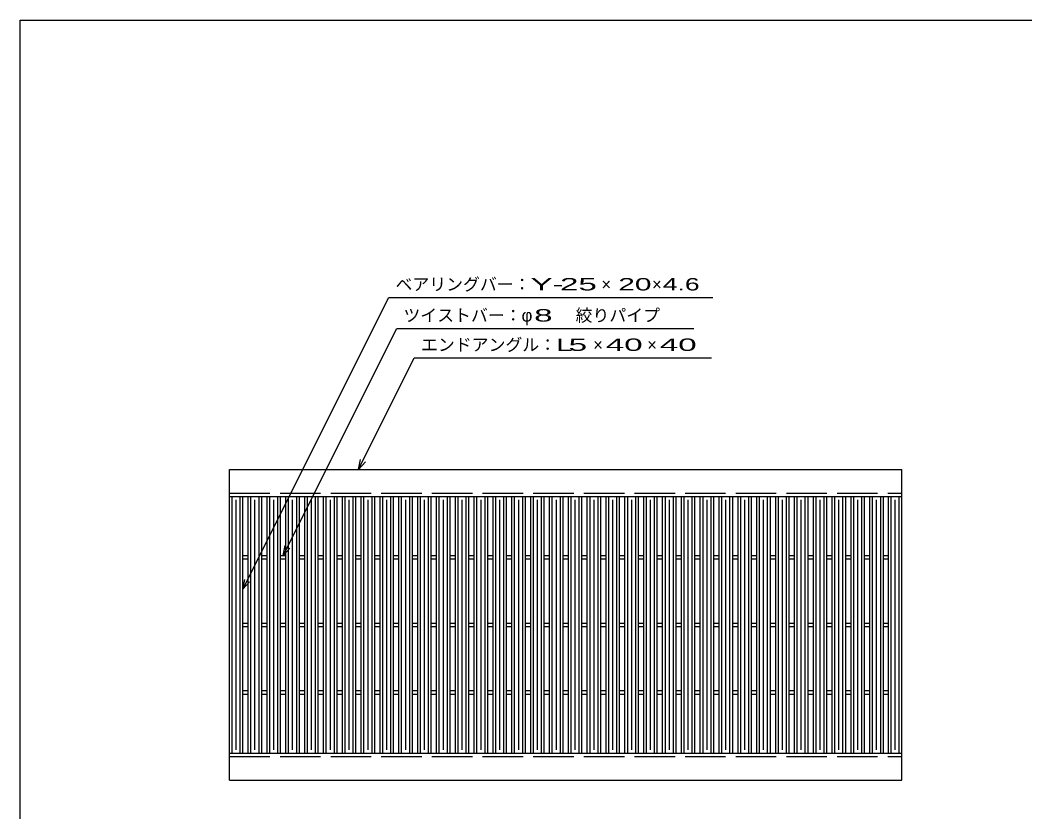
# Model space of a CAD drawing. Units: millimetres, scale not verified. Extents: x -1820 to 1724, y -1285 to 1059.
# Drawn here: x -1736 to -248, y -113 to 1059 of the extents above; entities that cross this region are included whole.
import ezdxf
from ezdxf.enums import TextEntityAlignment as Align

# ---------------------------------------------------------------- set-up
doc = ezdxf.new("R2010")
doc.units = ezdxf.units.MM
doc.header["$LTSCALE"] = 10
doc.linetypes.add('DASHED', pattern=[7.5, 6, -1.5])
for name, color, linetype, lineweight in [('0_2', 150, 'Continuous', 25), ('16', 3, 'Continuous', 25), ('22', 2, 'Continuous', 25)]:
    doc.layers.add(name, color=color, linetype=linetype, lineweight=lineweight)
doc.styles.add('ベクトル', font='')
doc.styles.get('ベクトル').set_extended_font_data('ベクトル')

msp = doc.modelspace()

# ---------------------------------------------------------------- linework, layer by layer
at = {"layer": '0_2'}
for p, q in [((-1736, -1141), (-1736, 1059)), ((-1736, 1059), (1724, 1059))]:
    msp.add_line(p, q, dxfattribs=at)
at = {"layer": '16'}
for p, q in [((-1426, 394), (-430, 394)), ((-1426, 354), (-1426, 394)), ((-430, 354), (-430, 394)), ((-1426, 354), (-430, 354)), ((-1426, -26), (-1426, 354)), ((-1426, 354), (-1406, 354)), ((-1422, -26), (-1422, 354)), ((-1416, -21), (-1416, 349)), ((-1410, -26), (-1410, 354)), ((-1406, -26), (-1406, 354)), ((-1398.1, -26), (-1398.1, 354)), ((-1398.1, 354), (-1378.1, 354)), ((-1394.1, -26), (-1394.1, 354)), ((-1388.1, -21), (-1388.1, 349)), ((-1382.1, -26), (-1382.1, 354)), ((-1378.1, -26), (-1378.1, 354)), ((-1370.2, -26), (-1370.2, 354)), ((-1370.2, 354), (-1350.2, 354)), ((-1366.2, -26), (-1366.2, 354)), ((-1360.2, -21), (-1360.2, 349)), ((-1354.2, -26), (-1354.2, 354)), ((-1350.2, -26), (-1350.2, 354)), ((-1342.3, -26), (-1342.3, 354)), ((-1342.3, 354), (-1322.3, 354)), ((-1338.3, -26), (-1338.3, 354)), ((-1332.3, -21), (-1332.3, 349)), ((-1326.3, -26), (-1326.3, 354)), ((-1322.3, -26), (-1322.3, 354)), ((-1314.4, -26), (-1314.4, 354)), ((-1314.4, 354), (-1294.4, 354)), ((-1310.4, -26), (-1310.4, 354)), ((-1304.4, -21), (-1304.4, 349)), ((-1298.4, -26), (-1298.4, 354)), ((-1294.4, -26), (-1294.4, 354)), ((-1286.5, -26), (-1286.5, 354)), ((-1286.5, 354), (-1266.5, 354)), ((-1282.5, -26), (-1282.5, 354)), ((-1276.5, -21), (-1276.5, 349)), ((-1270.5, -26), (-1270.5, 354)), ((-1266.5, -26), (-1266.5, 354)), ((-1258.6, -26), (-1258.6, 354)), ((-1258.6, 354), (-1238.6, 354)), ((-1254.6, -26), (-1254.6, 354)), ((-1248.6, -21), (-1248.6, 349)), ((-1242.6, -26), (-1242.6, 354)), ((-1238.6, -26), (-1238.6, 354)), ((-1230.7, -26), (-1230.7, 354)), ((-1230.7, 354), (-1210.7, 354)), ((-1226.7, -26), (-1226.7, 354)), ((-1220.7, -21), (-1220.7, 349)), ((-1214.7, -26), (-1214.7, 354)), ((-1210.7, -26), (-1210.7, 354)), ((-1202.8, -26), (-1202.8, 354)), ((-1202.8, 354), (-1182.8, 354)), ((-1198.8, -26), (-1198.8, 354)), ((-1192.8, -21), (-1192.8, 349)), ((-1186.8, -26), (-1186.8, 354)), ((-1182.8, -26), (-1182.8, 354)), ((-1174.9, -26), (-1174.9, 354)), ((-1174.9, 354), (-1154.9, 354)), ((-1170.9, -26), (-1170.9, 354)), ((-1164.9, -21), (-1164.9, 349)), ((-1158.9, -26), (-1158.9, 354)), ((-1154.9, -26), (-1154.9, 354)), ((-1147, -26), (-1147, 354)), ((-1147, 354), (-1127, 354)), ((-1143, -26), (-1143, 354)), ((-1137, -21), (-1137, 349)), ((-1131, -26), (-1131, 354)), ((-1127, -26), (-1127, 354)), ((-1119.1, -26), (-1119.1, 354)), ((-1119.1, 354), (-1099.1, 354)), ((-1115.1, -26), (-1115.1, 354)), ((-1109.1, -21), (-1109.1, 349)), ((-1103.1, -26), (-1103.1, 354)), ((-1099.1, -26), (-1099.1, 354)), ((-1091.2, -26), (-1091.2, 354)), ((-1091.2, 354), (-1071.2, 354)), ((-1087.2, -26), (-1087.2, 354)), ((-1081.2, -21), (-1081.2, 349)), ((-1075.2, -26), (-1075.2, 354)), ((-1071.2, -26), (-1071.2, 354)), ((-1063.3, -26), (-1063.3, 354)), ((-1063.3, 354), (-1043.3, 354)), ((-1059.3, -26), (-1059.3, 354)), ((-1053.3, -21), (-1053.3, 349)), ((-1047.3, -26), (-1047.3, 354)), ((-1043.3, -26), (-1043.3, 354)), ((-1035.4, -26), (-1035.4, 354)), ((-1035.4, 354), (-1015.4, 354)), ((-1031.4, -26), (-1031.4, 354)), ((-1025.4, -21), (-1025.4, 349)), ((-1019.4, -26), (-1019.4, 354)), ((-1015.4, -26), (-1015.4, 354)), ((-1007.5, -26), (-1007.5, 354)), ((-1007.5, 354), (-987.5, 354)), ((-1003.5, -26), (-1003.5, 354)), ((-997.5, -21), (-997.5, 349)), ((-991.5, -26), (-991.5, 354)), ((-987.5, -26), (-987.5, 354)), ((-979.6, -26), (-979.6, 354)), ((-979.6, 354), (-959.6, 354)), ((-975.6, -26), (-975.6, 354)), ((-969.6, -21), (-969.6, 349)), ((-963.6, -26), (-963.6, 354)), ((-959.6, -26), (-959.6, 354)), ((-951.7, -26), (-951.7, 354)), ((-951.7, 354), (-931.7, 354)), ((-947.7, -26), (-947.7, 354)), ((-941.7, -21), (-941.7, 349)), ((-935.7, -26), (-935.7, 354)), ((-931.7, -26), (-931.7, 354)), ((-923.8, -26), (-923.8, 354)), ((-923.8, 354), (-903.8, 354)), ((-919.8, -26), (-919.8, 354)), ((-913.8, -21), (-913.8, 349)), ((-907.8, -26), (-907.8, 354)), ((-903.8, -26), (-903.8, 354)), ((-895.9, -26), (-895.9, 354)), ((-895.9, 354), (-875.9, 354)), ((-891.9, -26), (-891.9, 354)), ((-885.9, -21), (-885.9, 349)), ((-879.9, -26), (-879.9, 354)), ((-875.9, -26), (-875.9, 354)), ((-868, -26), (-868, 354)), ((-868, 354), (-848, 354)), ((-864, -26), (-864, 354)), ((-858, -21), (-858, 349)), ((-852, -26), (-852, 354)), ((-848, -26), (-848, 354)), ((-840.1, -26), (-840.1, 354)), ((-840.1, 354), (-820.1, 354)), ((-836.1, -26), (-836.1, 354)), ((-830.1, -21), (-830.1, 349)), ((-824.1, -26), (-824.1, 354)), ((-820.1, -26), (-820.1, 354)), ((-812.2, -26), (-812.2, 354)), ((-812.2, 354), (-792.2, 354)), ((-808.2, -26), (-808.2, 354)), ((-802.2, -21), (-802.2, 349)), ((-796.2, -26), (-796.2, 354)), ((-792.2, -26), (-792.2, 354)), ((-784.3, -26), (-784.3, 354)), ((-784.3, 354), (-764.3, 354)), ((-780.3, -26), (-780.3, 354)), ((-774.3, -21), (-774.3, 349)), ((-768.3, -26), (-768.3, 354)), ((-764.3, -26), (-764.3, 354)), ((-756.4, -26), (-756.4, 354)), ((-756.4, 354), (-736.4, 354)), ((-752.4, -26), (-752.4, 354)), ((-746.4, -21), (-746.4, 349)), ((-740.4, -26), (-740.4, 354)), ((-736.4, -26), (-736.4, 354)), ((-728.5, -26), (-728.5, 354)), ((-728.5, 354), (-708.5, 354)), ((-724.5, -26), (-724.5, 354)), ((-718.5, -21), (-718.5, 349)), ((-712.5, -26), (-712.5, 354)), ((-708.5, -26), (-708.5, 354)), ((-700.6, -26), (-700.6, 354)), ((-700.6, 354), (-680.6, 354)), ((-696.6, -26), (-696.6, 354)), ((-690.6, -21), (-690.6, 349)), ((-684.6, -26), (-684.6, 354)), ((-680.6, -26), (-680.6, 354)), ((-672.7, -26), (-672.7, 354)), ((-672.7, 354), (-652.7, 354)), ((-668.7, -26), (-668.7, 354)), ((-662.7, -21), (-662.7, 349)), ((-656.7, -26), (-656.7, 354)), ((-652.7, -26), (-652.7, 354)), ((-644.8, -26), (-644.8, 354)), ((-644.8, 354), (-624.8, 354)), ((-640.8, -26), (-640.8, 354)), ((-634.8, -21), (-634.8, 349)), ((-628.8, -26), (-628.8, 354)), ((-624.8, -26), (-624.8, 354)), ((-616.9, -26), (-616.9, 354)), ((-616.9, 354), (-596.9, 354)), ((-612.9, -26), (-612.9, 354)), ((-606.9, -21), (-606.9, 349)), ((-600.9, -26), (-600.9, 354)), ((-596.9, -26), (-596.9, 354)), ((-589, -26), (-589, 354)), ((-589, 354), (-569, 354)), ((-585, -26), (-585, 354)), ((-579, -21), (-579, 349)), ((-573, -26), (-573, 354)), ((-569, -26), (-569, 354)), ((-561.1, -26), (-561.1, 354)), ((-561.1, 354), (-541.1, 354)), ((-557.1, -26), (-557.1, 354)), ((-551.1, -21), (-551.1, 349)), ((-545.1, -26), (-545.1, 354)), ((-541.1, -26), (-541.1, 354)), ((-533.2, -26), (-533.2, 354)), ((-533.2, 354), (-513.2, 354)), ((-529.2, -26), (-529.2, 354)), ((-523.2, -21), (-523.2, 349)), ((-517.2, -26), (-517.2, 354)), ((-513.2, -26), (-513.2, 354)), ((-505.3, -26), (-505.3, 354)), ((-505.3, 354), (-485.3, 354)), ((-501.3, -26), (-501.3, 354)), ((-495.3, -21), (-495.3, 349)), ((-489.3, -26), (-489.3, 354)), ((-485.3, -26), (-485.3, 354)), ((-477.4, -26), (-477.4, 354)), ((-477.4, 354), (-457.4, 354)), ((-473.4, -26), (-473.4, 354)), ((-467.4, -21), (-467.4, 349)), ((-461.4, -26), (-461.4, 354)), ((-457.4, -26), (-457.4, 354)), ((-450, -26), (-450, 354)), ((-450, 354), (-430, 354)), ((-446, -26), (-446, 354)), ((-440, -21), (-440, 349)), ((-434, -26), (-434, 354)), ((-430, -26), (-430, 354)), ((-1406, 266.5), (-1398.1, 266.5)), ((-1406, 261.5), (-1398.1, 261.5)), ((-1378.1, 266.5), (-1370.2, 266.5)), ((-1378.1, 261.5), (-1370.2, 261.5)), ((-1350.2, 266.5), (-1342.3, 266.5)), ((-1350.2, 261.5), (-1342.3, 261.5)), ((-1322.3, 266.5), (-1314.4, 266.5)), ((-1322.3, 261.5), (-1314.4, 261.5)), ((-1294.4, 266.5), (-1286.5, 266.5)), ((-1294.4, 261.5), (-1286.5, 261.5)), ((-1266.5, 266.5), (-1258.6, 266.5)), ((-1266.5, 261.5), (-1258.6, 261.5)), ((-1238.6, 266.5), (-1230.7, 266.5)), ((-1238.6, 261.5), (-1230.7, 261.5)), ((-1210.7, 266.5), (-1202.8, 266.5)), ((-1210.7, 261.5), (-1202.8, 261.5)), ((-1182.8, 266.5), (-1174.9, 266.5)), ((-1182.8, 261.5), (-1174.9, 261.5)), ((-1154.9, 266.5), (-1147, 266.5)), ((-1154.9, 261.5), (-1147, 261.5)), ((-1127, 266.5), (-1119.1, 266.5)), ((-1127, 261.5), (-1119.1, 261.5)), ((-1099.1, 266.5), (-1091.2, 266.5)), ((-1099.1, 261.5), (-1091.2, 261.5)), ((-1071.2, 266.5), (-1063.3, 266.5)), ((-1071.2, 261.5), (-1063.3, 261.5)), ((-1043.3, 266.5), (-1035.4, 266.5)), ((-1043.3, 261.5), (-1035.4, 261.5)), ((-1015.4, 266.5), (-1007.5, 266.5)), ((-1015.4, 261.5), (-1007.5, 261.5)), ((-987.5, 266.5), (-979.6, 266.5)), ((-987.5, 261.5), (-979.6, 261.5)), ((-959.6, 266.5), (-951.7, 266.5)), ((-959.6, 261.5), (-951.7, 261.5)), ((-931.7, 266.5), (-923.8, 266.5)), ((-931.7, 261.5), (-923.8, 261.5)), ((-903.8, 266.5), (-895.9, 266.5)), ((-903.8, 261.5), (-895.9, 261.5)), ((-875.9, 266.5), (-868, 266.5)), ((-875.9, 261.5), (-868, 261.5)), ((-848, 266.5), (-840.1, 266.5)), ((-848, 261.5), (-840.1, 261.5)), ((-820.1, 266.5), (-812.2, 266.5)), ((-820.1, 261.5), (-812.2, 261.5)), ((-792.2, 266.5), (-784.3, 266.5)), ((-792.2, 261.5), (-784.3, 261.5)), ((-764.3, 266.5), (-756.4, 266.5)), ((-764.3, 261.5), (-756.4, 261.5)), ((-736.4, 266.5), (-728.5, 266.5)), ((-736.4, 261.5), (-728.5, 261.5)), ((-708.5, 266.5), (-700.6, 266.5)), ((-708.5, 261.5), (-700.6, 261.5)), ((-680.6, 266.5), (-672.7, 266.5)), ((-680.6, 261.5), (-672.7, 261.5)), ((-652.7, 266.5), (-644.8, 266.5)), ((-652.7, 261.5), (-644.8, 261.5)), ((-624.8, 266.5), (-616.9, 266.5)), ((-624.8, 261.5), (-616.9, 261.5)), ((-596.9, 266.5), (-589, 266.5)), ((-596.9, 261.5), (-589, 261.5)), ((-569, 266.5), (-561.1, 266.5)), ((-569, 261.5), (-561.1, 261.5)), ((-541.1, 266.5), (-533.2, 266.5)), ((-541.1, 261.5), (-533.2, 261.5)), ((-513.2, 266.5), (-505.3, 266.5)), ((-513.2, 261.5), (-505.3, 261.5)), ((-485.3, 266.5), (-477.4, 266.5)), ((-485.3, 261.5), (-477.4, 261.5)), ((-457.4, 266.5), (-449.5, 266.5)), ((-457.4, 261.5), (-449.5, 261.5)), ((-1406, 166.5), (-1398.1, 166.5)), ((-1378.1, 166.5), (-1370.2, 166.5)), ((-1350.2, 166.5), (-1342.3, 166.5)), ((-1322.3, 166.5), (-1314.4, 166.5)), ((-1294.4, 166.5), (-1286.5, 166.5)), ((-1266.5, 166.5), (-1258.6, 166.5)), ((-1238.6, 166.5), (-1230.7, 166.5)), ((-1210.7, 166.5), (-1202.8, 166.5)), ((-1182.8, 166.5), (-1174.9, 166.5)), ((-1154.9, 166.5), (-1147, 166.5)), ((-1127, 166.5), (-1119.1, 166.5)), ((-1099.1, 166.5), (-1091.2, 166.5)), ((-1071.2, 166.5), (-1063.3, 166.5)), ((-1043.3, 166.5), (-1035.4, 166.5)), ((-1015.4, 166.5), (-1007.5, 166.5)), ((-987.5, 166.5), (-979.6, 166.5)), ((-959.6, 166.5), (-951.7, 166.5)), ((-931.7, 166.5), (-923.8, 166.5)), ((-903.8, 166.5), (-895.9, 166.5)), ((-875.9, 166.5), (-868, 166.5)), ((-848, 166.5), (-840.1, 166.5)), ((-820.1, 166.5), (-812.2, 166.5)), ((-792.2, 166.5), (-784.3, 166.5)), ((-764.3, 166.5), (-756.4, 166.5)), ((-736.4, 166.5), (-728.5, 166.5)), ((-708.5, 166.5), (-700.6, 166.5)), ((-680.6, 166.5), (-672.7, 166.5)), ((-652.7, 166.5), (-644.8, 166.5)), ((-624.8, 166.5), (-616.9, 166.5)), ((-596.9, 166.5), (-589, 166.5)), ((-569, 166.5), (-561.1, 166.5)), ((-541.1, 166.5), (-533.2, 166.5)), ((-513.2, 166.5), (-505.3, 166.5)), ((-485.3, 166.5), (-477.4, 166.5)), ((-457.4, 166.5), (-449.5, 166.5)), ((-1406, 161.5), (-1398.1, 161.5)), ((-1378.1, 161.5), (-1370.2, 161.5)), ((-1350.2, 161.5), (-1342.3, 161.5)), ((-1322.3, 161.5), (-1314.4, 161.5)), ((-1294.4, 161.5), (-1286.5, 161.5)), ((-1266.5, 161.5), (-1258.6, 161.5)), ((-1238.6, 161.5), (-1230.7, 161.5)), ((-1210.7, 161.5), (-1202.8, 161.5)), ((-1182.8, 161.5), (-1174.9, 161.5)), ((-1154.9, 161.5), (-1147, 161.5)), ((-1127, 161.5), (-1119.1, 161.5)), ((-1099.1, 161.5), (-1091.2, 161.5)), ((-1071.2, 161.5), (-1063.3, 161.5)), ((-1043.3, 161.5), (-1035.4, 161.5)), ((-1015.4, 161.5), (-1007.5, 161.5)), ((-987.5, 161.5), (-979.6, 161.5)), ((-959.6, 161.5), (-951.7, 161.5)), ((-931.7, 161.5), (-923.8, 161.5)), ((-903.8, 161.5), (-895.9, 161.5)), ((-875.9, 161.5), (-868, 161.5)), ((-848, 161.5), (-840.1, 161.5)), ((-820.1, 161.5), (-812.2, 161.5)), ((-792.2, 161.5), (-784.3, 161.5)), ((-764.3, 161.5), (-756.4, 161.5)), ((-736.4, 161.5), (-728.5, 161.5)), ((-708.5, 161.5), (-700.6, 161.5)), ((-680.6, 161.5), (-672.7, 161.5)), ((-652.7, 161.5), (-644.8, 161.5)), ((-624.8, 161.5), (-616.9, 161.5)), ((-596.9, 161.5), (-589, 161.5)), ((-569, 161.5), (-561.1, 161.5)), ((-541.1, 161.5), (-533.2, 161.5)), ((-513.2, 161.5), (-505.3, 161.5)), ((-485.3, 161.5), (-477.4, 161.5)), ((-457.4, 161.5), (-449.5, 161.5)), ((-1406, 66.5), (-1398.1, 66.5)), ((-1406, 61.5), (-1398.1, 61.5)), ((-1378.1, 66.5), (-1370.2, 66.5)), ((-1378.1, 61.5), (-1370.2, 61.5)), ((-1350.2, 66.5), (-1342.3, 66.5)), ((-1350.2, 61.5), (-1342.3, 61.5)), ((-1322.3, 66.5), (-1314.4, 66.5)), ((-1322.3, 61.5), (-1314.4, 61.5)), ((-1294.4, 66.5), (-1286.5, 66.5)), ((-1294.4, 61.5), (-1286.5, 61.5)), ((-1266.5, 66.5), (-1258.6, 66.5)), ((-1266.5, 61.5), (-1258.6, 61.5)), ((-1238.6, 66.5), (-1230.7, 66.5)), ((-1238.6, 61.5), (-1230.7, 61.5)), ((-1210.7, 66.5), (-1202.8, 66.5)), ((-1210.7, 61.5), (-1202.8, 61.5)), ((-1182.8, 66.5), (-1174.9, 66.5)), ((-1182.8, 61.5), (-1174.9, 61.5)), ((-1154.9, 66.5), (-1147, 66.5)), ((-1154.9, 61.5), (-1147, 61.5)), ((-1127, 66.5), (-1119.1, 66.5)), ((-1127, 61.5), (-1119.1, 61.5)), ((-1099.1, 66.5), (-1091.2, 66.5)), ((-1099.1, 61.5), (-1091.2, 61.5)), ((-1071.2, 66.5), (-1063.3, 66.5)), ((-1071.2, 61.5), (-1063.3, 61.5)), ((-1043.3, 66.5), (-1035.4, 66.5)), ((-1043.3, 61.5), (-1035.4, 61.5)), ((-1015.4, 66.5), (-1007.5, 66.5)), ((-1015.4, 61.5), (-1007.5, 61.5)), ((-987.5, 66.5), (-979.6, 66.5)), ((-987.5, 61.5), (-979.6, 61.5)), ((-959.6, 66.5), (-951.7, 66.5)), ((-959.6, 61.5), (-951.7, 61.5)), ((-931.7, 66.5), (-923.8, 66.5)), ((-931.7, 61.5), (-923.8, 61.5)), ((-903.8, 66.5), (-895.9, 66.5)), ((-903.8, 61.5), (-895.9, 61.5)), ((-875.9, 66.5), (-868, 66.5)), ((-875.9, 61.5), (-868, 61.5)), ((-848, 66.5), (-840.1, 66.5)), ((-848, 61.5), (-840.1, 61.5)), ((-820.1, 66.5), (-812.2, 66.5)), ((-820.1, 61.5), (-812.2, 61.5)), ((-792.2, 66.5), (-784.3, 66.5)), ((-792.2, 61.5), (-784.3, 61.5)), ((-764.3, 66.5), (-756.4, 66.5)), ((-764.3, 61.5), (-756.4, 61.5)), ((-736.4, 66.5), (-728.5, 66.5)), ((-736.4, 61.5), (-728.5, 61.5)), ((-708.5, 66.5), (-700.6, 66.5)), ((-708.5, 61.5), (-700.6, 61.5)), ((-680.6, 66.5), (-672.7, 66.5)), ((-680.6, 61.5), (-672.7, 61.5)), ((-652.7, 66.5), (-644.8, 66.5)), ((-652.7, 61.5), (-644.8, 61.5)), ((-624.8, 66.5), (-616.9, 66.5)), ((-624.8, 61.5), (-616.9, 61.5)), ((-596.9, 66.5), (-589, 66.5)), ((-596.9, 61.5), (-589, 61.5)), ((-569, 66.5), (-561.1, 66.5)), ((-569, 61.5), (-561.1, 61.5)), ((-541.1, 66.5), (-533.2, 66.5)), ((-541.1, 61.5), (-533.2, 61.5)), ((-513.2, 66.5), (-505.3, 66.5)), ((-513.2, 61.5), (-505.3, 61.5)), ((-485.3, 66.5), (-477.4, 66.5)), ((-485.3, 61.5), (-477.4, 61.5)), ((-457.4, 66.5), (-449.5, 66.5)), ((-457.4, 61.5), (-449.5, 61.5)), ((-1426, -26), (-430, -26)), ((-1426, -66), (-1426, -26)), ((-1426, -26), (-1406, -26)), ((-1398.1, -26), (-1378.1, -26)), ((-1370.2, -26), (-1350.2, -26)), ((-1342.3, -26), (-1322.3, -26)), ((-1314.4, -26), (-1294.4, -26)), ((-1286.5, -26), (-1266.5, -26)), ((-1258.6, -26), (-1238.6, -26)), ((-1230.7, -26), (-1210.7, -26)), ((-1202.8, -26), (-1182.8, -26)), ((-1174.9, -26), (-1154.9, -26)), ((-1147, -26), (-1127, -26)), ((-1119.1, -26), (-1099.1, -26)), ((-1091.2, -26), (-1071.2, -26)), ((-1063.3, -26), (-1043.3, -26)), ((-1035.4, -26), (-1015.4, -26)), ((-1007.5, -26), (-987.5, -26)), ((-979.6, -26), (-959.6, -26)), ((-951.7, -26), (-931.7, -26)), ((-923.8, -26), (-903.8, -26)), ((-895.9, -26), (-875.9, -26)), ((-868, -26), (-848, -26)), ((-840.1, -26), (-820.1, -26)), ((-812.2, -26), (-792.2, -26)), ((-784.3, -26), (-764.3, -26)), ((-756.4, -26), (-736.4, -26)), ((-728.5, -26), (-708.5, -26)), ((-700.6, -26), (-680.6, -26)), ((-672.7, -26), (-652.7, -26)), ((-644.8, -26), (-624.8, -26)), ((-616.9, -26), (-596.9, -26)), ((-589, -26), (-569, -26)), ((-561.1, -26), (-541.1, -26)), ((-533.2, -26), (-513.2, -26)), ((-505.3, -26), (-485.3, -26)), ((-477.4, -26), (-457.4, -26)), ((-450, -26), (-430, -26)), ((-430, -66), (-430, -26)), ((-1426, -66), (-430, -66))]:
    msp.add_line(p, q, dxfattribs=at)
at = {"layer": '16', "linetype": 'DASHED'}
for p, q in [((-1426, 359), (-430, 359)), ((-1426, -31), (-430, -31))]:
    msp.add_line(p, q, dxfattribs=at)
at = {"layer": '22', "color": 4}
for p, q in [((-1406, 216.5), (-1190, 648.5)), ((-1190, 648.5), (-710, 648.5)), ((-1346.25, 266.5), (-1178.25, 602.5)), ((-1178.25, 602.5), (-738.25, 602.5)), ((-1234.65, 394), (-1152.15, 559)), ((-1152.15, 559), (-712.15, 559)), ((-1234.65, 394), (-1231.65, 408.6)), ((-1234.65, 394), (-1224.65, 405)), ((-1346.25, 266.5), (-1343.25, 281.1)), ((-1346.25, 266.5), (-1336.25, 277.5)), ((-1406, 216.5), (-1403, 231.1)), ((-1406, 216.5), (-1396, 227.5))]:
    msp.add_line(p, q, dxfattribs=at)

# ---------------------------------------------------------------- texts
at = {"layer": '22', "style": 'ベクトル'}
for s, p in [('ベアリングバー：', (-1180, 668)), ('×', (-875, 668)), ('×', (-800, 668)), ('ツイストバー：', (-1168.25, 622)), ('φ', (-993.25, 622)), ('絞りパイプ', (-913.25, 622)), ('エンドアングル：', (-1142.15, 578.5)), ('×', (-887.15, 578.5)), ('×', (-807.15, 578.5))]:
    msp.add_text(s, height=18.33, dxfattribs=at).set_placement(p, align=Align.MIDDLE_LEFT)
for s, width, p in [('Y-', 2, (-980, 668)), (' 25 ', 2, (-950, 668)), ('20', 1.8, (-850, 668)), (' 4.6 ', 1.6, (-795, 668)), (' 8 ', 2, (-988.25, 622)), ('L', 1.8, (-942.15, 578.5)), (' 5 ', 2, (-937.15, 578.5)), (' 40 ', 2, (-882.15, 578.5)), (' 40 ', 2, (-802.15, 578.5))]:
    msp.add_text(s, height=18.33, dxfattribs=dict(at, width=width)).set_placement(p, align=Align.MIDDLE_LEFT)

doc.saveas('drawing.dxf')
